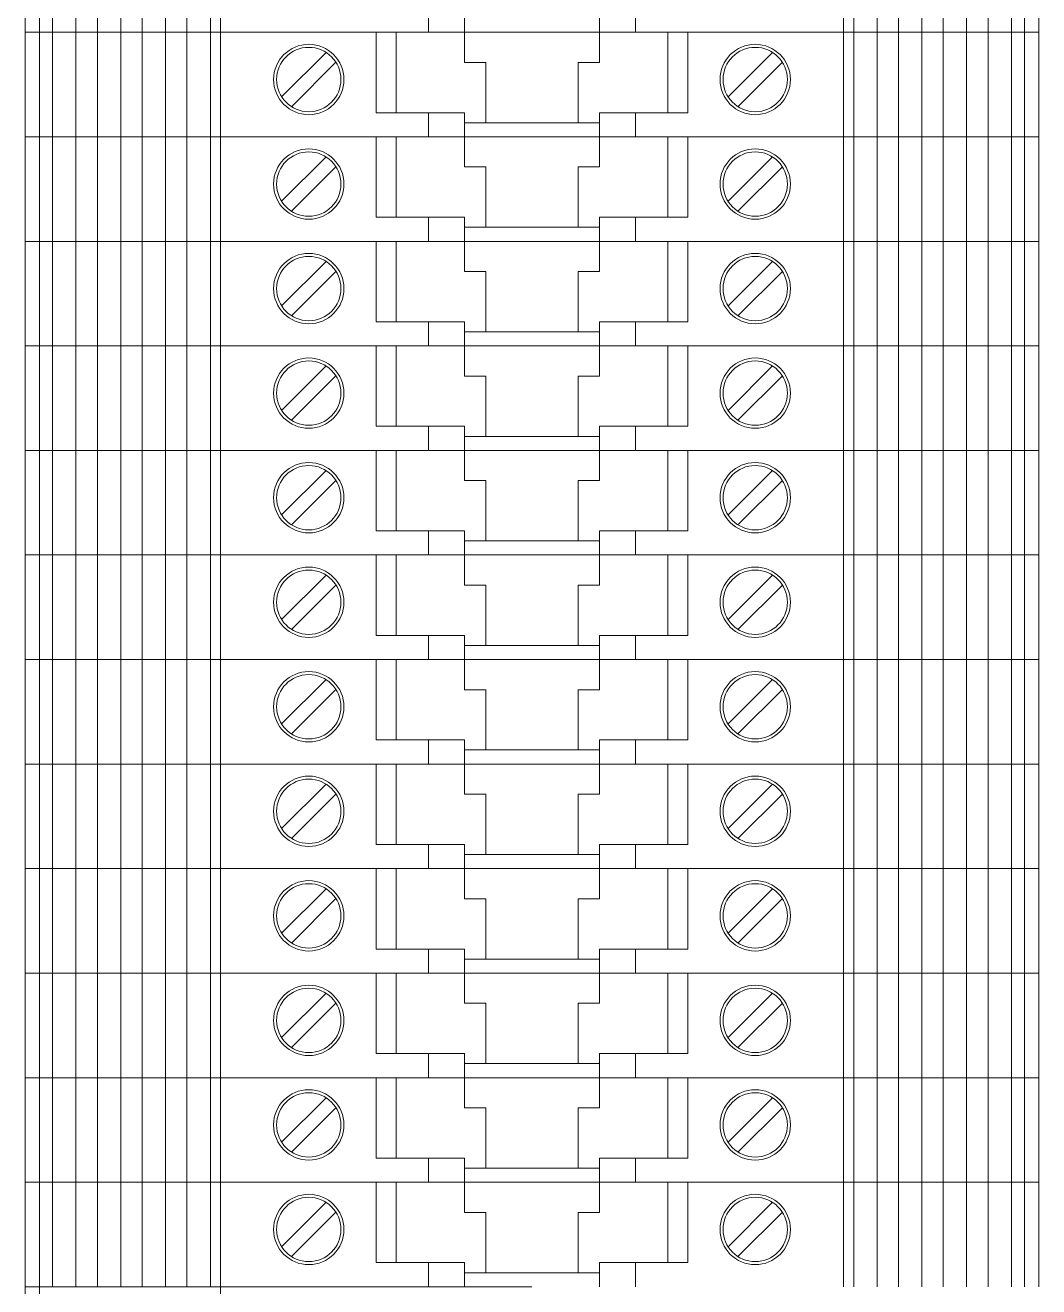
# Model space of a CAD drawing. Header units: millimetres. Extents: x -5035 to 14510, y -7775 to 12.
# Drawn here: x 1204 to 1254.4, y -2692.1 to -2629.4 of the extents above; entities that cross this region are included whole.
import ezdxf

# ---------------------------------------------------------------- set-up
doc = ezdxf.new("R2010")
doc.units = ezdxf.units.MM
doc.layers.add('eProC - L2', color=41, linetype='Continuous', lineweight=20)

msp = doc.modelspace()

# ---------------------------------------------------------------- linework, layer by layer
at = {"layer": 'eProC - L2'}
for p, q in [((1204.011, -2629.731), (1204.011, -2624.531)), ((1204.011, -2624.531), (1204.011, -2629.731)), ((1204.718, -2624.531), (1204.718, -2629.731)), ((1205.372, -2624.531), (1205.372, -2629.731)), ((1206.534, -2624.531), (1206.534, -2629.731)), ((1207.599, -2624.531), (1207.599, -2629.731)), ((1208.761, -2624.531), (1208.761, -2629.731)), ((1209.827, -2624.531), (1209.827, -2629.731)), ((1210.988, -2624.531), (1210.988, -2629.731)), ((1212.054, -2624.531), (1212.054, -2629.731)), ((1213.216, -2624.531), (1213.216, -2629.731)), ((1213.723, -2624.531), (1213.723, -2629.731)), ((1244.699, -2624.531), (1244.699, -2629.731)), ((1245.207, -2624.531), (1245.207, -2629.731)), ((1246.369, -2624.531), (1246.369, -2629.731)), ((1247.434, -2624.531), (1247.434, -2629.731)), ((1248.596, -2624.531), (1248.596, -2629.731)), ((1249.662, -2624.531), (1249.662, -2629.731)), ((1250.823, -2624.531), (1250.823, -2629.731)), ((1251.889, -2624.531), (1251.889, -2629.731)), ((1253.051, -2624.531), (1253.051, -2629.731)), ((1253.704, -2624.531), (1253.704, -2629.731)), ((1254.411, -2629.731), (1254.411, -2624.531)), ((1254.411, -2624.531), (1254.411, -2629.731)), ((1224.061, -2628.531), (1224.061, -2629.731)), ((1225.861, -2628.531), (1225.861, -2629.731)), ((1232.561, -2628.531), (1232.561, -2629.731)), ((1234.361, -2628.531), (1234.361, -2629.731)), ((1204.011, -2629.731), (1229.211, -2629.731)), ((1204.011, -2629.731), (1229.211, -2629.731)), ((1204.011, -2634.931), (1204.011, -2629.731)), ((1204.011, -2629.731), (1204.011, -2634.931)), ((1204.718, -2629.731), (1204.718, -2634.931)), ((1205.372, -2629.731), (1205.372, -2634.931)), ((1206.534, -2629.731), (1206.534, -2634.931)), ((1207.599, -2629.731), (1207.599, -2634.931)), ((1208.761, -2629.731), (1208.761, -2634.931)), ((1209.827, -2629.731), (1209.827, -2634.931)), ((1210.988, -2629.731), (1210.988, -2634.931)), ((1212.054, -2629.731), (1212.054, -2634.931)), ((1213.216, -2629.731), (1213.216, -2634.931)), ((1213.723, -2629.731), (1213.723, -2634.931)), ((1221.461, -2629.731), (1221.461, -2633.731)), ((1222.461, -2633.731), (1222.461, -2629.731)), ((1225.861, -2629.731), (1225.861, -2631.231)), ((1254.411, -2629.731), (1229.211, -2629.731)), ((1254.411, -2629.731), (1229.211, -2629.731)), ((1232.561, -2629.731), (1232.561, -2631.231)), ((1235.961, -2633.731), (1235.961, -2629.731)), ((1236.961, -2629.731), (1236.961, -2633.731)), ((1244.699, -2629.731), (1244.699, -2634.931)), ((1245.207, -2629.731), (1245.207, -2634.931)), ((1246.369, -2629.731), (1246.369, -2634.931)), ((1247.434, -2629.731), (1247.434, -2634.931)), ((1248.596, -2629.731), (1248.596, -2634.931)), ((1249.662, -2629.731), (1249.662, -2634.931)), ((1250.823, -2629.731), (1250.823, -2634.931)), ((1251.889, -2629.731), (1251.889, -2634.931)), ((1253.051, -2629.731), (1253.051, -2634.931)), ((1253.704, -2629.731), (1253.704, -2634.931)), ((1254.411, -2634.931), (1254.411, -2629.731)), ((1254.411, -2629.731), (1254.411, -2634.931)), ((1218.968, -2630.73), (1216.76, -2632.938)), ((1241.168, -2630.73), (1238.96, -2632.938)), ((1219.463, -2631.225), (1217.255, -2633.433)), ((1225.861, -2631.231), (1226.911, -2631.231)), ((1226.911, -2631.231), (1226.911, -2634.231)), ((1231.511, -2631.231), (1231.511, -2634.231)), ((1232.561, -2631.231), (1231.511, -2631.231)), ((1241.663, -2631.225), (1239.455, -2633.433)), ((1221.461, -2633.731), (1225.861, -2633.731)), ((1224.061, -2633.731), (1224.061, -2634.931)), ((1225.861, -2633.731), (1225.861, -2634.931)), ((1225.861, -2634.231), (1229.211, -2634.231)), ((1232.561, -2634.231), (1229.211, -2634.231)), ((1236.961, -2633.731), (1232.561, -2633.731)), ((1232.561, -2633.731), (1232.561, -2634.931)), ((1234.361, -2633.731), (1234.361, -2634.931)), ((1204.011, -2634.931), (1229.211, -2634.931)), ((1204.011, -2640.131), (1204.011, -2634.931)), ((1204.011, -2634.931), (1204.011, -2640.131)), ((1204.011, -2634.931), (1229.211, -2634.931)), ((1204.718, -2634.931), (1204.718, -2640.131)), ((1205.372, -2634.931), (1205.372, -2640.131)), ((1206.534, -2634.931), (1206.534, -2640.131)), ((1207.599, -2634.931), (1207.599, -2640.131)), ((1208.761, -2634.931), (1208.761, -2640.131)), ((1209.827, -2634.931), (1209.827, -2640.131)), ((1210.988, -2634.931), (1210.988, -2640.131)), ((1212.054, -2634.931), (1212.054, -2640.131)), ((1213.216, -2634.931), (1213.216, -2640.131)), ((1213.723, -2634.931), (1213.723, -2640.131)), ((1221.461, -2634.931), (1221.461, -2638.931)), ((1222.461, -2638.931), (1222.461, -2634.931)), ((1225.861, -2634.931), (1225.861, -2636.431)), ((1254.411, -2634.931), (1229.211, -2634.931)), ((1254.411, -2634.931), (1229.211, -2634.931)), ((1232.561, -2634.931), (1232.561, -2636.431)), ((1235.961, -2638.931), (1235.961, -2634.931)), ((1236.961, -2634.931), (1236.961, -2638.931)), ((1244.699, -2634.931), (1244.699, -2640.131)), ((1245.207, -2634.931), (1245.207, -2640.131)), ((1246.369, -2634.931), (1246.369, -2640.131)), ((1247.434, -2634.931), (1247.434, -2640.131)), ((1248.596, -2634.931), (1248.596, -2640.131)), ((1249.662, -2634.931), (1249.662, -2640.131)), ((1250.823, -2634.931), (1250.823, -2640.131)), ((1251.889, -2634.931), (1251.889, -2640.131)), ((1253.051, -2634.931), (1253.051, -2640.131)), ((1253.704, -2634.931), (1253.704, -2640.131)), ((1254.411, -2640.131), (1254.411, -2634.931)), ((1254.411, -2634.931), (1254.411, -2640.131)), ((1218.968, -2635.93), (1216.76, -2638.138)), ((1241.168, -2635.93), (1238.96, -2638.138)), ((1219.463, -2636.425), (1217.255, -2638.633)), ((1225.861, -2636.431), (1226.911, -2636.431)), ((1226.911, -2636.431), (1226.911, -2639.431)), ((1231.511, -2636.431), (1231.511, -2639.431)), ((1232.561, -2636.431), (1231.511, -2636.431)), ((1241.663, -2636.425), (1239.455, -2638.633)), ((1221.461, -2638.931), (1225.861, -2638.931)), ((1224.061, -2638.931), (1224.061, -2640.131)), ((1225.861, -2638.931), (1225.861, -2640.131)), ((1236.961, -2638.931), (1232.561, -2638.931)), ((1232.561, -2638.931), (1232.561, -2640.131)), ((1234.361, -2638.931), (1234.361, -2640.131)), ((1225.861, -2639.431), (1229.211, -2639.431)), ((1232.561, -2639.431), (1229.211, -2639.431)), ((1204.011, -2640.131), (1229.211, -2640.131)), ((1204.011, -2645.331), (1204.011, -2640.131)), ((1204.011, -2640.131), (1204.011, -2645.331)), ((1204.011, -2640.131), (1229.211, -2640.131)), ((1204.718, -2640.131), (1204.718, -2645.331)), ((1205.372, -2640.131), (1205.372, -2645.331)), ((1206.534, -2640.131), (1206.534, -2645.331)), ((1207.599, -2640.131), (1207.599, -2645.331)), ((1208.761, -2640.131), (1208.761, -2645.331)), ((1209.827, -2640.131), (1209.827, -2645.331)), ((1210.988, -2640.131), (1210.988, -2645.331)), ((1212.054, -2640.131), (1212.054, -2645.331)), ((1213.216, -2640.131), (1213.216, -2645.331)), ((1213.723, -2640.131), (1213.723, -2645.331)), ((1221.461, -2640.131), (1221.461, -2644.131)), ((1222.461, -2644.131), (1222.461, -2640.131)), ((1225.861, -2640.131), (1225.861, -2641.631)), ((1254.411, -2640.131), (1229.211, -2640.131)), ((1254.411, -2640.131), (1229.211, -2640.131)), ((1232.561, -2640.131), (1232.561, -2641.631)), ((1235.961, -2644.131), (1235.961, -2640.131)), ((1236.961, -2640.131), (1236.961, -2644.131)), ((1244.699, -2640.131), (1244.699, -2645.331)), ((1245.207, -2640.131), (1245.207, -2645.331)), ((1246.369, -2640.131), (1246.369, -2645.331)), ((1247.434, -2640.131), (1247.434, -2645.331)), ((1248.596, -2640.131), (1248.596, -2645.331)), ((1249.662, -2640.131), (1249.662, -2645.331)), ((1250.823, -2640.131), (1250.823, -2645.331)), ((1251.889, -2640.131), (1251.889, -2645.331)), ((1253.051, -2640.131), (1253.051, -2645.331)), ((1253.704, -2640.131), (1253.704, -2645.331)), ((1254.411, -2645.331), (1254.411, -2640.131)), ((1254.411, -2640.131), (1254.411, -2645.331)), ((1218.968, -2641.13), (1216.76, -2643.338)), ((1241.168, -2641.13), (1238.96, -2643.338)), ((1219.463, -2641.625), (1217.255, -2643.833)), ((1225.861, -2641.631), (1226.911, -2641.631)), ((1226.911, -2641.631), (1226.911, -2644.631)), ((1231.511, -2641.631), (1231.511, -2644.631)), ((1232.561, -2641.631), (1231.511, -2641.631)), ((1241.663, -2641.625), (1239.455, -2643.833)), ((1221.461, -2644.131), (1225.861, -2644.131)), ((1224.061, -2644.131), (1224.061, -2645.331)), ((1225.861, -2644.131), (1225.861, -2645.331)), ((1236.961, -2644.131), (1232.561, -2644.131)), ((1232.561, -2644.131), (1232.561, -2645.331)), ((1234.361, -2644.131), (1234.361, -2645.331)), ((1225.861, -2644.631), (1229.211, -2644.631)), ((1232.561, -2644.631), (1229.211, -2644.631)), ((1204.011, -2645.331), (1229.211, -2645.331)), ((1204.011, -2650.531), (1204.011, -2645.331)), ((1204.011, -2645.331), (1204.011, -2650.531)), ((1204.011, -2645.331), (1229.211, -2645.331)), ((1204.718, -2645.331), (1204.718, -2650.531)), ((1205.372, -2645.331), (1205.372, -2650.531)), ((1206.534, -2645.331), (1206.534, -2650.531)), ((1207.599, -2645.331), (1207.599, -2650.531)), ((1208.761, -2645.331), (1208.761, -2650.531)), ((1209.827, -2645.331), (1209.827, -2650.531)), ((1210.988, -2645.331), (1210.988, -2650.531)), ((1212.054, -2645.331), (1212.054, -2650.531)), ((1213.216, -2645.331), (1213.216, -2650.531)), ((1213.723, -2645.331), (1213.723, -2650.531)), ((1221.461, -2645.331), (1221.461, -2649.331)), ((1222.461, -2649.331), (1222.461, -2645.331)), ((1225.861, -2645.331), (1225.861, -2646.831)), ((1254.411, -2645.331), (1229.211, -2645.331)), ((1254.411, -2645.331), (1229.211, -2645.331)), ((1232.561, -2645.331), (1232.561, -2646.831)), ((1235.961, -2649.331), (1235.961, -2645.331)), ((1236.961, -2645.331), (1236.961, -2649.331)), ((1244.699, -2645.331), (1244.699, -2650.531)), ((1245.207, -2645.331), (1245.207, -2650.531)), ((1246.369, -2645.331), (1246.369, -2650.531)), ((1247.434, -2645.331), (1247.434, -2650.531)), ((1248.596, -2645.331), (1248.596, -2650.531)), ((1249.662, -2645.331), (1249.662, -2650.531)), ((1250.823, -2645.331), (1250.823, -2650.531)), ((1251.889, -2645.331), (1251.889, -2650.531)), ((1253.051, -2645.331), (1253.051, -2650.531)), ((1253.704, -2645.331), (1253.704, -2650.531)), ((1254.411, -2650.531), (1254.411, -2645.331)), ((1254.411, -2645.331), (1254.411, -2650.531)), ((1218.968, -2646.33), (1216.76, -2648.538)), ((1241.168, -2646.33), (1238.96, -2648.538)), ((1219.463, -2646.825), (1217.255, -2649.033)), ((1225.861, -2646.831), (1226.911, -2646.831)), ((1226.911, -2646.831), (1226.911, -2649.831)), ((1231.511, -2646.831), (1231.511, -2649.831)), ((1232.561, -2646.831), (1231.511, -2646.831)), ((1241.663, -2646.825), (1239.455, -2649.033)), ((1221.461, -2649.331), (1225.861, -2649.331)), ((1224.061, -2649.331), (1224.061, -2650.531)), ((1225.861, -2649.331), (1225.861, -2650.531)), ((1225.861, -2649.831), (1229.211, -2649.831)), ((1232.561, -2649.831), (1229.211, -2649.831)), ((1236.961, -2649.331), (1232.561, -2649.331)), ((1232.561, -2649.331), (1232.561, -2650.531)), ((1234.361, -2649.331), (1234.361, -2650.531)), ((1204.011, -2650.531), (1229.211, -2650.531)), ((1204.011, -2655.731), (1204.011, -2650.531)), ((1204.011, -2650.531), (1204.011, -2655.731)), ((1204.011, -2650.531), (1229.211, -2650.531)), ((1204.718, -2650.531), (1204.718, -2655.731)), ((1205.372, -2650.531), (1205.372, -2655.731)), ((1206.534, -2650.531), (1206.534, -2655.731)), ((1207.599, -2650.531), (1207.599, -2655.731)), ((1208.761, -2650.531), (1208.761, -2655.731)), ((1209.827, -2650.531), (1209.827, -2655.731)), ((1210.988, -2650.531), (1210.988, -2655.731)), ((1212.054, -2650.531), (1212.054, -2655.731)), ((1213.216, -2650.531), (1213.216, -2655.731)), ((1213.723, -2650.531), (1213.723, -2655.731)), ((1221.461, -2650.531), (1221.461, -2654.531)), ((1222.461, -2654.531), (1222.461, -2650.531)), ((1225.861, -2650.531), (1225.861, -2652.031)), ((1254.411, -2650.531), (1229.211, -2650.531)), ((1254.411, -2650.531), (1229.211, -2650.531)), ((1232.561, -2650.531), (1232.561, -2652.031)), ((1235.961, -2654.531), (1235.961, -2650.531)), ((1236.961, -2650.531), (1236.961, -2654.531)), ((1244.699, -2650.531), (1244.699, -2655.731)), ((1245.207, -2650.531), (1245.207, -2655.731)), ((1246.369, -2650.531), (1246.369, -2655.731)), ((1247.434, -2650.531), (1247.434, -2655.731)), ((1248.596, -2650.531), (1248.596, -2655.731)), ((1249.662, -2650.531), (1249.662, -2655.731)), ((1250.823, -2650.531), (1250.823, -2655.731)), ((1251.889, -2650.531), (1251.889, -2655.731)), ((1253.051, -2650.531), (1253.051, -2655.731)), ((1253.704, -2650.531), (1253.704, -2655.731)), ((1254.411, -2655.731), (1254.411, -2650.531)), ((1254.411, -2650.531), (1254.411, -2655.731)), ((1218.968, -2651.53), (1216.76, -2653.738)), ((1241.168, -2651.53), (1238.96, -2653.738)), ((1219.463, -2652.025), (1217.255, -2654.233)), ((1225.861, -2652.031), (1226.911, -2652.031)), ((1226.911, -2652.031), (1226.911, -2655.031)), ((1231.511, -2652.031), (1231.511, -2655.031)), ((1232.561, -2652.031), (1231.511, -2652.031)), ((1241.663, -2652.025), (1239.455, -2654.233)), ((1221.461, -2654.531), (1225.861, -2654.531)), ((1224.061, -2654.531), (1224.061, -2655.731)), ((1225.861, -2654.531), (1225.861, -2655.731)), ((1236.961, -2654.531), (1232.561, -2654.531)), ((1232.561, -2654.531), (1232.561, -2655.731)), ((1234.361, -2654.531), (1234.361, -2655.731)), ((1225.861, -2655.031), (1229.211, -2655.031)), ((1232.561, -2655.031), (1229.211, -2655.031)), ((1204.011, -2655.731), (1229.211, -2655.731)), ((1204.011, -2660.931), (1204.011, -2655.731)), ((1204.011, -2655.731), (1204.011, -2660.931)), ((1204.011, -2655.731), (1229.211, -2655.731)), ((1204.718, -2655.731), (1204.718, -2660.931)), ((1205.372, -2655.731), (1205.372, -2660.931)), ((1206.534, -2655.731), (1206.534, -2660.931)), ((1207.599, -2655.731), (1207.599, -2660.931)), ((1208.761, -2655.731), (1208.761, -2660.931)), ((1209.827, -2655.731), (1209.827, -2660.931)), ((1210.988, -2655.731), (1210.988, -2660.931)), ((1212.054, -2655.731), (1212.054, -2660.931)), ((1213.216, -2655.731), (1213.216, -2660.931)), ((1213.723, -2655.731), (1213.723, -2660.931)), ((1221.461, -2655.731), (1221.461, -2659.731)), ((1222.461, -2659.731), (1222.461, -2655.731)), ((1225.861, -2655.731), (1225.861, -2657.231)), ((1254.411, -2655.731), (1229.211, -2655.731)), ((1254.411, -2655.731), (1229.211, -2655.731)), ((1232.561, -2655.731), (1232.561, -2657.231)), ((1235.961, -2659.731), (1235.961, -2655.731)), ((1236.961, -2655.731), (1236.961, -2659.731)), ((1244.699, -2655.731), (1244.699, -2660.931)), ((1245.207, -2655.731), (1245.207, -2660.931)), ((1246.369, -2655.731), (1246.369, -2660.931)), ((1247.434, -2655.731), (1247.434, -2660.931)), ((1248.596, -2655.731), (1248.596, -2660.931)), ((1249.662, -2655.731), (1249.662, -2660.931)), ((1250.823, -2655.731), (1250.823, -2660.931)), ((1251.889, -2655.731), (1251.889, -2660.931)), ((1253.051, -2655.731), (1253.051, -2660.931)), ((1253.704, -2655.731), (1253.704, -2660.931)), ((1254.411, -2660.931), (1254.411, -2655.731)), ((1254.411, -2655.731), (1254.411, -2660.931)), ((1218.968, -2656.73), (1216.76, -2658.938)), ((1241.168, -2656.73), (1238.96, -2658.938)), ((1219.463, -2657.225), (1217.255, -2659.433)), ((1225.861, -2657.231), (1226.911, -2657.231)), ((1226.911, -2657.231), (1226.911, -2660.231)), ((1231.511, -2657.231), (1231.511, -2660.231)), ((1232.561, -2657.231), (1231.511, -2657.231)), ((1241.663, -2657.225), (1239.455, -2659.433)), ((1221.461, -2659.731), (1225.861, -2659.731)), ((1224.061, -2659.731), (1224.061, -2660.931)), ((1225.861, -2659.731), (1225.861, -2660.931)), ((1236.961, -2659.731), (1232.561, -2659.731)), ((1232.561, -2659.731), (1232.561, -2660.931)), ((1234.361, -2659.731), (1234.361, -2660.931)), ((1225.861, -2660.231), (1229.211, -2660.231)), ((1232.561, -2660.231), (1229.211, -2660.231)), ((1204.011, -2660.931), (1229.211, -2660.931)), ((1204.011, -2666.131), (1204.011, -2660.931)), ((1204.011, -2660.931), (1204.011, -2666.131)), ((1204.011, -2660.931), (1229.211, -2660.931)), ((1204.718, -2660.931), (1204.718, -2666.131)), ((1205.372, -2660.931), (1205.372, -2666.131)), ((1206.534, -2660.931), (1206.534, -2666.131)), ((1207.599, -2660.931), (1207.599, -2666.131)), ((1208.761, -2660.931), (1208.761, -2666.131)), ((1209.827, -2660.931), (1209.827, -2666.131)), ((1210.988, -2660.931), (1210.988, -2666.131)), ((1212.054, -2660.931), (1212.054, -2666.131)), ((1213.216, -2660.931), (1213.216, -2666.131)), ((1213.723, -2660.931), (1213.723, -2666.131)), ((1221.461, -2660.931), (1221.461, -2664.931)), ((1222.461, -2664.931), (1222.461, -2660.931)), ((1225.861, -2660.931), (1225.861, -2662.431)), ((1254.411, -2660.931), (1229.211, -2660.931)), ((1254.411, -2660.931), (1229.211, -2660.931)), ((1232.561, -2660.931), (1232.561, -2662.431)), ((1235.961, -2664.931), (1235.961, -2660.931)), ((1236.961, -2660.931), (1236.961, -2664.931)), ((1244.699, -2660.931), (1244.699, -2666.131)), ((1245.207, -2660.931), (1245.207, -2666.131)), ((1246.369, -2660.931), (1246.369, -2666.131)), ((1247.434, -2660.931), (1247.434, -2666.131)), ((1248.596, -2660.931), (1248.596, -2666.131)), ((1249.662, -2660.931), (1249.662, -2666.131)), ((1250.823, -2660.931), (1250.823, -2666.131)), ((1251.889, -2660.931), (1251.889, -2666.131)), ((1253.051, -2660.931), (1253.051, -2666.131)), ((1253.704, -2660.931), (1253.704, -2666.131)), ((1254.411, -2666.131), (1254.411, -2660.931)), ((1254.411, -2660.931), (1254.411, -2666.131)), ((1218.968, -2661.93), (1216.76, -2664.138)), ((1219.463, -2662.425), (1217.255, -2664.633)), ((1225.861, -2662.431), (1226.911, -2662.431)), ((1226.911, -2662.431), (1226.911, -2665.431)), ((1231.511, -2662.431), (1231.511, -2665.431)), ((1232.561, -2662.431), (1231.511, -2662.431)), ((1241.168, -2661.93), (1238.96, -2664.138)), ((1241.663, -2662.425), (1239.455, -2664.633)), ((1221.461, -2664.931), (1225.861, -2664.931)), ((1224.061, -2664.931), (1224.061, -2666.131)), ((1225.861, -2664.931), (1225.861, -2666.131)), ((1236.961, -2664.931), (1232.561, -2664.931)), ((1232.561, -2664.931), (1232.561, -2666.131)), ((1234.361, -2664.931), (1234.361, -2666.131)), ((1225.861, -2665.431), (1229.211, -2665.431)), ((1232.561, -2665.431), (1229.211, -2665.431)), ((1204.011, -2666.131), (1229.211, -2666.131)), ((1204.011, -2671.331), (1204.011, -2666.131)), ((1204.011, -2666.131), (1204.011, -2671.331)), ((1204.011, -2666.131), (1229.211, -2666.131)), ((1204.718, -2666.131), (1204.718, -2671.331)), ((1205.372, -2666.131), (1205.372, -2671.331)), ((1206.534, -2666.131), (1206.534, -2671.331)), ((1207.599, -2666.131), (1207.599, -2671.331)), ((1208.761, -2666.131), (1208.761, -2671.331)), ((1209.827, -2666.131), (1209.827, -2671.331)), ((1210.988, -2666.131), (1210.988, -2671.331)), ((1212.054, -2666.131), (1212.054, -2671.331)), ((1213.216, -2666.131), (1213.216, -2671.331)), ((1213.723, -2666.131), (1213.723, -2671.331)), ((1221.461, -2666.131), (1221.461, -2670.131)), ((1222.461, -2670.131), (1222.461, -2666.131)), ((1225.861, -2666.131), (1225.861, -2667.631)), ((1254.411, -2666.131), (1229.211, -2666.131)), ((1254.411, -2666.131), (1229.211, -2666.131)), ((1232.561, -2666.131), (1232.561, -2667.631)), ((1235.961, -2670.131), (1235.961, -2666.131)), ((1236.961, -2666.131), (1236.961, -2670.131)), ((1244.699, -2666.131), (1244.699, -2671.331)), ((1245.207, -2666.131), (1245.207, -2671.331)), ((1246.369, -2666.131), (1246.369, -2671.331)), ((1247.434, -2666.131), (1247.434, -2671.331)), ((1248.596, -2666.131), (1248.596, -2671.331)), ((1249.662, -2666.131), (1249.662, -2671.331)), ((1250.823, -2666.131), (1250.823, -2671.331)), ((1251.889, -2666.131), (1251.889, -2671.331)), ((1253.051, -2666.131), (1253.051, -2671.331)), ((1253.704, -2666.131), (1253.704, -2671.331)), ((1254.411, -2671.331), (1254.411, -2666.131)), ((1254.411, -2666.131), (1254.411, -2671.331)), ((1218.968, -2667.13), (1216.76, -2669.338)), ((1241.168, -2667.13), (1238.96, -2669.338)), ((1219.463, -2667.625), (1217.255, -2669.833)), ((1225.861, -2667.631), (1226.911, -2667.631)), ((1226.911, -2667.631), (1226.911, -2670.631)), ((1231.511, -2667.631), (1231.511, -2670.631)), ((1232.561, -2667.631), (1231.511, -2667.631)), ((1241.663, -2667.625), (1239.455, -2669.833)), ((1221.461, -2670.131), (1225.861, -2670.131)), ((1224.061, -2670.131), (1224.061, -2671.331)), ((1225.861, -2670.131), (1225.861, -2671.331)), ((1225.861, -2670.631), (1229.211, -2670.631)), ((1232.561, -2670.631), (1229.211, -2670.631)), ((1236.961, -2670.131), (1232.561, -2670.131)), ((1232.561, -2670.131), (1232.561, -2671.331)), ((1234.361, -2670.131), (1234.361, -2671.331)), ((1204.011, -2671.331), (1229.211, -2671.331)), ((1204.011, -2671.331), (1229.211, -2671.331)), ((1204.011, -2676.531), (1204.011, -2671.331)), ((1204.011, -2671.331), (1204.011, -2676.531)), ((1204.718, -2671.331), (1204.718, -2676.531)), ((1205.372, -2671.331), (1205.372, -2676.531)), ((1206.534, -2671.331), (1206.534, -2676.531)), ((1207.599, -2671.331), (1207.599, -2676.531)), ((1208.761, -2671.331), (1208.761, -2676.531)), ((1209.827, -2671.331), (1209.827, -2676.531)), ((1210.988, -2671.331), (1210.988, -2676.531)), ((1212.054, -2671.331), (1212.054, -2676.531)), ((1213.216, -2671.331), (1213.216, -2676.531)), ((1213.723, -2671.331), (1213.723, -2676.531)), ((1221.461, -2671.331), (1221.461, -2675.331)), ((1222.461, -2675.331), (1222.461, -2671.331)), ((1225.861, -2671.331), (1225.861, -2672.831)), ((1254.411, -2671.331), (1229.211, -2671.331)), ((1254.411, -2671.331), (1229.211, -2671.331)), ((1232.561, -2671.331), (1232.561, -2672.831)), ((1235.961, -2675.331), (1235.961, -2671.331)), ((1236.961, -2671.331), (1236.961, -2675.331)), ((1244.699, -2671.331), (1244.699, -2676.531)), ((1245.207, -2671.331), (1245.207, -2676.531)), ((1246.369, -2671.331), (1246.369, -2676.531)), ((1247.434, -2671.331), (1247.434, -2676.531)), ((1248.596, -2671.331), (1248.596, -2676.531)), ((1249.662, -2671.331), (1249.662, -2676.531)), ((1250.823, -2671.331), (1250.823, -2676.531)), ((1251.889, -2671.331), (1251.889, -2676.531)), ((1253.051, -2671.331), (1253.051, -2676.531)), ((1253.704, -2671.331), (1253.704, -2676.531)), ((1254.411, -2676.531), (1254.411, -2671.331)), ((1254.411, -2671.331), (1254.411, -2676.531)), ((1218.968, -2672.33), (1216.76, -2674.538)), ((1241.168, -2672.33), (1238.96, -2674.538)), ((1219.463, -2672.825), (1217.255, -2675.033)), ((1225.861, -2672.831), (1226.911, -2672.831)), ((1226.911, -2672.831), (1226.911, -2675.831)), ((1231.511, -2672.831), (1231.511, -2675.831)), ((1232.561, -2672.831), (1231.511, -2672.831)), ((1241.663, -2672.825), (1239.455, -2675.033)), ((1221.461, -2675.331), (1225.861, -2675.331)), ((1224.061, -2675.331), (1224.061, -2676.531)), ((1225.861, -2675.331), (1225.861, -2676.531)), ((1236.961, -2675.331), (1232.561, -2675.331)), ((1232.561, -2675.331), (1232.561, -2676.531)), ((1234.361, -2675.331), (1234.361, -2676.531)), ((1225.861, -2675.831), (1229.211, -2675.831)), ((1232.561, -2675.831), (1229.211, -2675.831)), ((1204.011, -2676.531), (1229.211, -2676.531)), ((1204.011, -2681.731), (1204.011, -2676.531)), ((1204.011, -2676.531), (1204.011, -2681.731)), ((1204.011, -2676.531), (1229.211, -2676.531)), ((1204.718, -2676.531), (1204.718, -2681.731)), ((1205.372, -2676.531), (1205.372, -2681.731)), ((1206.534, -2676.531), (1206.534, -2681.731)), ((1207.599, -2676.531), (1207.599, -2681.731)), ((1208.761, -2676.531), (1208.761, -2681.731)), ((1209.827, -2676.531), (1209.827, -2681.731)), ((1210.988, -2676.531), (1210.988, -2681.731)), ((1212.054, -2676.531), (1212.054, -2681.731)), ((1213.216, -2676.531), (1213.216, -2681.731)), ((1213.723, -2676.531), (1213.723, -2681.731)), ((1221.461, -2676.531), (1221.461, -2680.531)), ((1222.461, -2680.531), (1222.461, -2676.531)), ((1225.861, -2676.531), (1225.861, -2678.031)), ((1254.411, -2676.531), (1229.211, -2676.531)), ((1254.411, -2676.531), (1229.211, -2676.531)), ((1232.561, -2676.531), (1232.561, -2678.031)), ((1235.961, -2680.531), (1235.961, -2676.531)), ((1236.961, -2676.531), (1236.961, -2680.531)), ((1244.699, -2676.531), (1244.699, -2681.731)), ((1245.207, -2676.531), (1245.207, -2681.731)), ((1246.369, -2676.531), (1246.369, -2681.731)), ((1247.434, -2676.531), (1247.434, -2681.731)), ((1248.596, -2676.531), (1248.596, -2681.731)), ((1249.662, -2676.531), (1249.662, -2681.731)), ((1250.823, -2676.531), (1250.823, -2681.731)), ((1251.889, -2676.531), (1251.889, -2681.731)), ((1253.051, -2676.531), (1253.051, -2681.731)), ((1253.704, -2676.531), (1253.704, -2681.731)), ((1254.411, -2681.731), (1254.411, -2676.531)), ((1254.411, -2676.531), (1254.411, -2681.731)), ((1218.968, -2677.53), (1216.76, -2679.738)), ((1241.168, -2677.53), (1238.96, -2679.738)), ((1219.463, -2678.025), (1217.255, -2680.233)), ((1225.861, -2678.031), (1226.911, -2678.031)), ((1226.911, -2678.031), (1226.911, -2681.031)), ((1231.511, -2678.031), (1231.511, -2681.031)), ((1232.561, -2678.031), (1231.511, -2678.031)), ((1241.663, -2678.025), (1239.455, -2680.233)), ((1221.461, -2680.531), (1225.861, -2680.531)), ((1224.061, -2680.531), (1224.061, -2681.731)), ((1225.861, -2680.531), (1225.861, -2681.731)), ((1236.961, -2680.531), (1232.561, -2680.531)), ((1232.561, -2680.531), (1232.561, -2681.731)), ((1234.361, -2680.531), (1234.361, -2681.731)), ((1225.861, -2681.031), (1229.211, -2681.031)), ((1232.561, -2681.031), (1229.211, -2681.031)), ((1204.011, -2681.731), (1229.211, -2681.731)), ((1204.011, -2686.931), (1204.011, -2681.731)), ((1204.011, -2681.731), (1204.011, -2686.931)), ((1204.011, -2681.731), (1229.211, -2681.731)), ((1204.718, -2681.731), (1204.718, -2686.931)), ((1205.372, -2681.731), (1205.372, -2686.931)), ((1206.534, -2681.731), (1206.534, -2686.931)), ((1207.599, -2681.731), (1207.599, -2686.931)), ((1208.761, -2681.731), (1208.761, -2686.931)), ((1209.827, -2681.731), (1209.827, -2686.931)), ((1210.988, -2681.731), (1210.988, -2686.931)), ((1212.054, -2681.731), (1212.054, -2686.931)), ((1213.216, -2681.731), (1213.216, -2686.931)), ((1213.723, -2681.731), (1213.723, -2686.931)), ((1221.461, -2681.731), (1221.461, -2685.731)), ((1222.461, -2685.731), (1222.461, -2681.731)), ((1225.861, -2681.731), (1225.861, -2683.231)), ((1254.411, -2681.731), (1229.211, -2681.731)), ((1254.411, -2681.731), (1229.211, -2681.731)), ((1232.561, -2681.731), (1232.561, -2683.231)), ((1235.961, -2685.731), (1235.961, -2681.731)), ((1236.961, -2681.731), (1236.961, -2685.731)), ((1244.699, -2681.731), (1244.699, -2686.931)), ((1245.207, -2681.731), (1245.207, -2686.931)), ((1246.369, -2681.731), (1246.369, -2686.931)), ((1247.434, -2681.731), (1247.434, -2686.931)), ((1248.596, -2681.731), (1248.596, -2686.931)), ((1249.662, -2681.731), (1249.662, -2686.931)), ((1250.823, -2681.731), (1250.823, -2686.931)), ((1251.889, -2681.731), (1251.889, -2686.931)), ((1253.051, -2681.731), (1253.051, -2686.931)), ((1253.704, -2681.731), (1253.704, -2686.931)), ((1254.411, -2686.931), (1254.411, -2681.731)), ((1254.411, -2681.731), (1254.411, -2686.931)), ((1218.968, -2682.73), (1216.76, -2684.938)), ((1241.168, -2682.73), (1238.96, -2684.938)), ((1219.463, -2683.225), (1217.255, -2685.433)), ((1225.861, -2683.231), (1226.911, -2683.231)), ((1226.911, -2683.231), (1226.911, -2686.231)), ((1231.511, -2683.231), (1231.511, -2686.231)), ((1232.561, -2683.231), (1231.511, -2683.231)), ((1241.663, -2683.225), (1239.455, -2685.433)), ((1221.461, -2685.731), (1225.861, -2685.731)), ((1224.061, -2685.731), (1224.061, -2686.931)), ((1225.861, -2685.731), (1225.861, -2686.931)), ((1225.861, -2686.231), (1229.211, -2686.231)), ((1232.561, -2686.231), (1229.211, -2686.231)), ((1236.961, -2685.731), (1232.561, -2685.731)), ((1232.561, -2685.731), (1232.561, -2686.931)), ((1234.361, -2685.731), (1234.361, -2686.931)), ((1204.011, -2686.931), (1229.211, -2686.931)), ((1204.011, -2692.131), (1204.011, -2686.931)), ((1204.011, -2686.931), (1204.011, -2692.131)), ((1204.011, -2686.931), (1229.211, -2686.931)), ((1204.718, -2686.931), (1204.718, -2692.131)), ((1205.372, -2686.931), (1205.372, -2692.131)), ((1206.534, -2686.931), (1206.534, -2692.131)), ((1207.599, -2686.931), (1207.599, -2692.131)), ((1208.761, -2686.931), (1208.761, -2692.131)), ((1209.827, -2686.931), (1209.827, -2692.131)), ((1210.988, -2686.931), (1210.988, -2692.131)), ((1212.054, -2686.931), (1212.054, -2692.131)), ((1213.216, -2686.931), (1213.216, -2692.131)), ((1213.723, -2686.931), (1213.723, -2692.131)), ((1221.461, -2686.931), (1221.461, -2690.931)), ((1222.461, -2690.931), (1222.461, -2686.931)), ((1225.861, -2686.931), (1225.861, -2688.431)), ((1254.411, -2686.931), (1229.211, -2686.931)), ((1254.411, -2686.931), (1229.211, -2686.931)), ((1232.561, -2686.931), (1232.561, -2688.431)), ((1235.961, -2690.931), (1235.961, -2686.931)), ((1236.961, -2686.931), (1236.961, -2690.931)), ((1244.699, -2686.931), (1244.699, -2692.131)), ((1245.207, -2686.931), (1245.207, -2692.131)), ((1246.369, -2686.931), (1246.369, -2692.131)), ((1247.434, -2686.931), (1247.434, -2692.131)), ((1248.596, -2686.931), (1248.596, -2692.131)), ((1249.662, -2686.931), (1249.662, -2692.131)), ((1250.823, -2686.931), (1250.823, -2692.131)), ((1251.889, -2686.931), (1251.889, -2692.131)), ((1253.051, -2686.931), (1253.051, -2692.131)), ((1253.704, -2686.931), (1253.704, -2692.131)), ((1254.411, -2692.131), (1254.411, -2686.931)), ((1254.411, -2686.931), (1254.411, -2692.131)), ((1218.968, -2687.93), (1216.76, -2690.138)), ((1241.168, -2687.93), (1238.96, -2690.138)), ((1219.463, -2688.425), (1217.255, -2690.633)), ((1225.861, -2688.431), (1226.911, -2688.431)), ((1226.911, -2688.431), (1226.911, -2691.431)), ((1231.511, -2688.431), (1231.511, -2691.431)), ((1232.561, -2688.431), (1231.511, -2688.431)), ((1241.663, -2688.425), (1239.455, -2690.633)), ((1221.461, -2690.931), (1225.861, -2690.931)), ((1224.061, -2690.931), (1224.061, -2692.131)), ((1225.861, -2690.931), (1225.861, -2692.131)), ((1236.961, -2690.931), (1232.561, -2690.931)), ((1232.561, -2690.931), (1232.561, -2692.131)), ((1234.361, -2690.931), (1234.361, -2692.131)), ((1225.861, -2691.431), (1229.211, -2691.431)), ((1232.561, -2691.431), (1229.211, -2691.431)), ((1204.011, -2692.131), (1229.211, -2692.131)), ((1204.011, -2697.331), (1204.011, -2692.131)), ((1204.011, -2692.131), (1204.011, -2697.331)), ((1204.011, -2692.131), (1229.211, -2692.131)), ((1204.718, -2692.131), (1204.718, -2697.331)), ((1213.723, -2692.131), (1213.723, -2697.331))]:
    msp.add_line(p, q, dxfattribs=at)
for centre, radius in [((1218.111, -2632.081), 1.75), ((1240.311, -2632.081), 1.75), ((1218.111, -2632.081), 1.6), ((1240.311, -2632.081), 1.6), ((1218.111, -2637.281), 1.75), ((1218.111, -2637.281), 1.6), ((1240.311, -2637.281), 1.75), ((1240.311, -2637.281), 1.6), ((1218.111, -2642.481), 1.75), ((1218.111, -2642.481), 1.6), ((1240.311, -2642.481), 1.75), ((1240.311, -2642.481), 1.6), ((1218.111, -2647.681), 1.75), ((1218.111, -2647.681), 1.6), ((1240.311, -2647.681), 1.75), ((1240.311, -2647.681), 1.6), ((1218.111, -2652.881), 1.75), ((1240.311, -2652.881), 1.75), ((1218.111, -2652.881), 1.6), ((1240.311, -2652.881), 1.6), ((1218.111, -2658.081), 1.75), ((1218.111, -2658.081), 1.6), ((1240.311, -2658.081), 1.75), ((1240.311, -2658.081), 1.6), ((1218.111, -2663.281), 1.75), ((1218.111, -2663.281), 1.6), ((1240.311, -2663.281), 1.75), ((1240.311, -2663.281), 1.6), ((1218.111, -2668.481), 1.75), ((1240.311, -2668.481), 1.75), ((1218.111, -2668.481), 1.6), ((1240.311, -2668.481), 1.6), ((1218.111, -2673.681), 1.75), ((1218.111, -2673.681), 1.6), ((1240.311, -2673.681), 1.75), ((1240.311, -2673.681), 1.6), ((1218.111, -2678.881), 1.75), ((1218.111, -2678.881), 1.6), ((1240.311, -2678.881), 1.75), ((1240.311, -2678.881), 1.6), ((1218.111, -2684.081), 1.75), ((1218.111, -2684.081), 1.6), ((1240.311, -2684.081), 1.75), ((1240.311, -2684.081), 1.6), ((1218.111, -2689.281), 1.75), ((1240.311, -2689.281), 1.75), ((1218.111, -2689.281), 1.6), ((1240.311, -2689.281), 1.6)]:
    msp.add_circle(centre, radius, dxfattribs=at)

doc.saveas('drawing.dxf')
